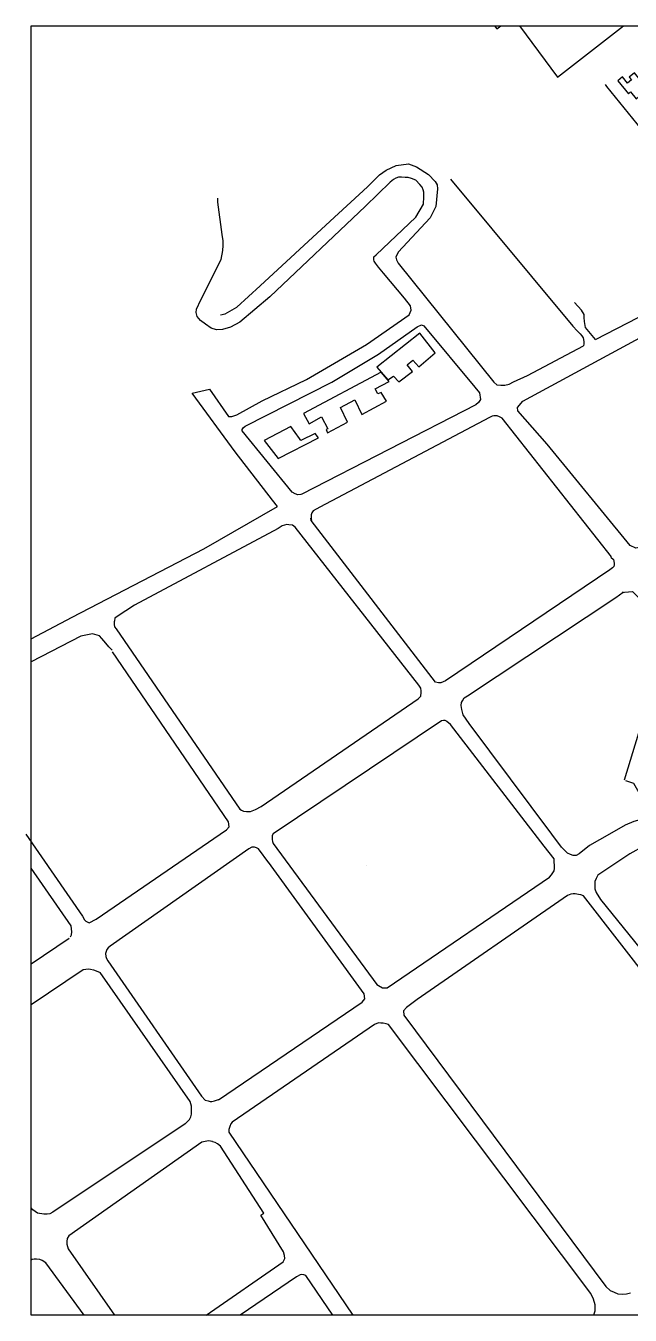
# Model space of a CAD drawing. Header units: inches. Extents: x 26685 to 27287, y 293461 to 293983.
# Drawn here: x 26685 to 26929, y 293461 to 293983 of the extents above; entities that cross this region are included whole.
import ezdxf

# ---------------------------------------------------------------- set-up
doc = ezdxf.new("R2010")
doc.units = ezdxf.units.IN
doc.header["$MEASUREMENT"] = 0
doc.layers.add('MEIO FIO', color=251, linetype='Continuous')

msp = doc.modelspace()

# ---------------------------------------------------------------- linework, layer by layer
msp.add_lwpolyline([(26686.98, 293982.89), (27283.57, 293982.89), (27283.57, 293461.47), (26686.98, 293461.47)], close=True)
at = {"layer": 'MEIO FIO'}
for points, elevation in [([(26874.43, 293982.89), (26875.41, 293981.65), (26877.03, 293982.89)], 29.64), ([(26884.48, 293982.89), (26899.87, 293962.05), (26926.67, 293982.89)], 24.58)]:
    msp.add_lwpolyline(points, dxfattribs=dict(at, elevation=elevation))
for points in [[(26919.19, 293959.17), (26919.78, 293958.36), (26933.78, 293941.09), (26934.56, 293940.27), (26935.14, 293939.77), (26940.33, 293943.72), (26965.94, 293964.9)], [(26763.48, 293865.96), (26765.47, 293866.43), (26770.09, 293869.09), (26779.55, 293877.76), (26807.87, 293903.87), (26822.96, 293917.74), (26827.81, 293922.61), (26830.58, 293924.57), (26834.68, 293926.44), (26839.64, 293927.06), (26842.89, 293925.88), (26847.74, 293922.72), (26850.36, 293919.9), (26851.23, 293918.6), (26851.36, 293916.97), (26850.71, 293909.77), (26848.32, 293905.18), (26835.39, 293891.28), (26834.5, 293889.28), (26834.78, 293888.19), (26835.49, 293886.86), (26874.18, 293838.75), (26875.36, 293837.72), (26876.96, 293837.52), (26878.58, 293837.54), (26880.29, 293837.92), (26882.08, 293838.87), (26887.81, 293841.51)], [(26686.98, 293735), (26703.54, 293743.76), (26756.8, 293771.39), (26786.56, 293788.45), (26784.53, 293791.05), (26769.48, 293810.64), (26752.13, 293834.35), (26759.08, 293835.92), (26766.83, 293824.84), (26768.09, 293824.87), (26770.12, 293825.51), (26780.38, 293831.18), (26798.32, 293839.79), (26822.55, 293853.98), (26839.93, 293865.99), (26840.66, 293867.95), (26840.44, 293869.61), (26837.99, 293872.73), (26829.46, 293882.89), (26827.44, 293885.31), (26826.24, 293886.83), (26825.66, 293887.65), (26825.56, 293888.3), (26825.55, 293889.39), (26826.52, 293890.22), (26842.63, 293905.5), (26845.61, 293910.72), (26845.81, 293913.78), (26845.76, 293915.55), (26845.59, 293916.57), (26845.11, 293917.64), (26844.22, 293918.71), (26842.53, 293920.5), (26840.78, 293921.2), (26839.5, 293921.47), (26838.21, 293921.57), (26836.8, 293921.61), (26835.54, 293921.63), (26834.51, 293921.3), (26833.59, 293920.71), (26832.19, 293919.6), (26822.27, 293909.92), (26783.52, 293873.27), (26771.34, 293863.05), (26767.56, 293861.05), (26764.33, 293860.03), (26761.9, 293859.99), (26759.77, 293860.56), (26757.48, 293862.18), (26755.43, 293863.67), (26754.14, 293865.36), (26753.63, 293866.9), (26753.84, 293868.23), (26755.59, 293872.01), (26763.85, 293888.34), (26764.53, 293892.07), (26764.57, 293894.03), (26764.59, 293895.87), (26764.24, 293898.53), (26762.44, 293911.52), (26762.41, 293913.23)], [(26856.54, 293920.83), (26906.04, 293861.44), (26907.84, 293859.5), (26909.04, 293858.38), (26909.81, 293857.47), (26910.22, 293856.72), (26910.56, 293855.23), (26910.54, 293854.27), (26910.41, 293853.43)], [(26915.31, 293856.02), (26966.74, 293882.6), (26974.3, 293886.12), (26976.06, 293887.44), (26976.98, 293889)], [(26885.93, 293831.08), (26955.83, 293868.91), (26956.81, 293869.38), (26957.6, 293869.38), (26958.11, 293869.35), (26958.84, 293869.13), (26959.64, 293868.67), (26960.17, 293868.12), (26993.41, 293814.47), (26993.78, 293814.02), (26994.04, 293813.53), (26994.01, 293812.85), (26993.83, 293812.6), (26992.94, 293812.2)], [(26915.31, 293856.02), (26911.22, 293860.86), (26910.79, 293863.37), (26910.7, 293864.88), (26910.63, 293866.14), (26909.56, 293867.86), (26906.81, 293871.05)], [(26887.81, 293841.51), (26910.41, 293853.43)], [(26992.94, 293812.2), (26948.34, 293782.46), (26935.64, 293773.46), (26934.06, 293772.27), (26933, 293771.94), (26931.59, 293771.71), (26929.34, 293772.74), (26895.7, 293813.66), (26883.9, 293827.2), (26883.77, 293828.59), (26885.93, 293831.08)], [(26921.78, 293768.16), (26877.46, 293824.18), (26876.38, 293824.8), (26875.44, 293825.19), (26874.75, 293825.2), (26874.19, 293825.19), (26873.43, 293825.04), (26872.34, 293824.51), (26803.78, 293788.16), (26801.04, 293786.75), (26800.45, 293785.98), (26800.21, 293785.18), (26800.19, 293784.45), (26800.18, 293783.56), (26800.41, 293782.93)], [(26921.48, 293768.06), (26922.53, 293767.02), (26922.8, 293765.54), (26922.79, 293764.97), (26922.7, 293764.27), (26922.19, 293763.67), (26921.14, 293762.82), (26854.56, 293717.97), (26852.7, 293717.2), (26851.78, 293717.2), (26850.51, 293717.41), (26800.25, 293782.79), (26800.07, 293783.84)], [(26897.6, 293656.05), (26864.16, 293700.79), (26861.72, 293704.24), (26861.2, 293706.4), (26860.91, 293708), (26861.11, 293709.2), (26861.51, 293709.89), (26862.19, 293711.09), (26863.45, 293711.99), (26923.52, 293751.73), (26926.52, 293753.83), (26926.11, 293753.67), (26926.97, 293753.82), (26930.26, 293754.18), (26943.66, 293740.89), (26944.39, 293739.36), (26945.14, 293737.66), (26945.96, 293736), (26946.31, 293734.22), (26945.48, 293731.21), (26945, 293729.27), (26942.73, 293729.95), (26926.81, 293677.83)], [(26719.67, 293730.41), (26718.38, 293731.71), (26717.19, 293733.29), (26715.58, 293735.12), (26714.52, 293736.14), (26711.78, 293736.98), (26707.07, 293736.08), (26686.98, 293725.66)], [(26763.43, 293656.05), (26766, 293657.81), (26767.03, 293658.99), (26766.83, 293660.93), (26719.84, 293729.78)], [(26894.52, 293651.09), (26856.58, 293700.34), (26855.13, 293701.53), (26855.04, 293701.73), (26854.48, 293701.94), (26853.75, 293701.96), (26852.9, 293701.79), (26784.81, 293656.13), (26784.77, 293656.05)], [(26927.38, 293677.7), (26930.7, 293676.62), (26934.57, 293669.8), (26936.67, 293666.13), (26937.76, 293664.05), (26937.85, 293663.03), (26937.63, 293662.89), (26936.93, 293662.71), (26935.77, 293662.41), (26930.75, 293661.18), (26927.24, 293659.58)], [(26927.24, 293659.58), (26920.98, 293656.05)], [(26684.74, 293656.05), (26707.67, 293622.83), (26708.51, 293621.3), (26709.06, 293620.79), (26710.36, 293620.12), (26713.25, 293621.66), (26763.43, 293656.05)], [(26784.77, 293656.05), (26784.42, 293655.37), (26784.4, 293654.56), (26784.39, 293653.78), (26784.59, 293653), (26784.85, 293652.28), (26826.77, 293595.25), (26827.53, 293594.74), (26829.15, 293593.82), (26831, 293593.83), (26896.61, 293638.6), (26897.52, 293639.56), (26898.06, 293640.29), (26898.52, 293641.22), (26898.75, 293642.16), (26898.54, 293646.02), (26894.52, 293651.09)], [(26920.98, 293656.05), (26912.8, 293651.42), (26908.72, 293648), (26907.45, 293647.32), (26906.24, 293647.39), (26905.09, 293647.73), (26903.9, 293648.37), (26901.56, 293650.75), (26897.6, 293656.05)], [(27006.28, 293656.05), (26939.59, 293652.73), (26935.02, 293651.29), (26929.21, 293647.98), (26916.22, 293639.44), (26915.54, 293638.12), (26915.07, 293636.79), (26915.04, 293635.21), (26915.02, 293633.82), (26915.48, 293632.39), (26917.3, 293629.58), (27000.41, 293526.99), (27002.97, 293525.16), (27005.33, 293524.42), (27007.18, 293524.41), (27009.82, 293525.12), (27012.74, 293526.74), (27013.39, 293527.53), (27013.42, 293528.09), (27013.31, 293528.63), (27011.04, 293531.76), (27043.82, 293552.71)], [(26783.13, 293644.43), (26778.94, 293650.08), (26778.11, 293650.52), (26777.29, 293650.76), (26776.75, 293650.77), (26776.23, 293650.79), (26774.96, 293650.11), (26718.95, 293610.65), (26718.07, 293610.07), (26717.6, 293609.4), (26717.28, 293608.6), (26717.05, 293607.68), (26717.11, 293606.51), (26717.38, 293605.69), (26717.89, 293604.76), (26755.91, 293550.01), (26757.26, 293548.49), (26758.51, 293548.11), (26759.38, 293547.89), (26760.04, 293547.9), (26761.16, 293548.16), (26762.78, 293548.68)], [(26762.75, 293548.53), (26820.85, 293587.99), (26821.98, 293589.43), (26821.63, 293591.45), (26783.01, 293644.61)], [(26702.87, 293614.44), (26703.22, 293615.27), (26703.35, 293616.53), (26703.28, 293617.76), (26703.04, 293618.9), (26686.98, 293642.29)], [(26822.75, 293643.2), (26822.78, 293643.16)], [(26993.15, 293524.65), (26910.48, 293631.07), (26909.38, 293631.42), (26908.41, 293631.61), (26907.07, 293631.86), (26906.26, 293631.88), (26905.23, 293631.75), (26903.95, 293631.24), (26843.1, 293589.15)], [(26686.98, 293603.55), (26702.33, 293613.88)], [(26686.98, 293587.14), (26707.99, 293601.27), (26710.09, 293601.52), (26710.98, 293601.46), (26712.19, 293601.1), (26713.26, 293600.73), (26714.87, 293600.09)], [(26749.22, 293538.92), (26751, 293540.58), (26751.47, 293541.66), (26751.74, 293542.83), (26751.78, 293544.01), (26751.81, 293544.94), (26751.79, 293546), (26751.26, 293547.83), (26714.87, 293600.09)], [(26843.1, 293589.15), (26838.81, 293585.91), (26837.63, 293584.6), (26837.72, 293582.84), (26919.42, 293473.07)], [(26914.54, 293461.47), (26914.66, 293461.66), (26915.16, 293463.26), (26915.17, 293465.68), (26914.47, 293467.96), (26913.35, 293470.19), (26831.48, 293579.05), (26830.63, 293579.35), (26829.41, 293579.6), (26828.41, 293579.62), (26827.43, 293579.64), (26825.81, 293579.05), (26768.32, 293539.5), (26768.3, 293539.5), (26767.75, 293538.87), (26767.27, 293537.83), (26766.87, 293536.56), (26766.85, 293535.46), (26817.14, 293461.47)], [(26749.22, 293538.92), (26695.63, 293503.09), (26694.43, 293502.49), (26693.36, 293502.31), (26692.05, 293502.31), (26689.46, 293502.68), (26687.57, 293504.09), (26686.98, 293504.92)], [(26757.68, 293461.47), (26788.9, 293483.02), (26789.55, 293484.36), (26789.4, 293485.64), (26789.05, 293487.09), (26779.79, 293501.95), (26781.13, 293502.73), (26763.52, 293529.83), (26762.31, 293530.76), (26761.41, 293531.3), (26760.31, 293531.63), (26760.33, 293531.65), (26758.74, 293531.93), (26756.01, 293531.47), (26702.15, 293493.57), (26701.43, 293492.42), (26701.4, 293491.34), (26701.38, 293490.15), (26701.93, 293488.35), (26720.61, 293461.47)], [(26708.33, 293461.47), (26692.85, 293482.7), (26691.4, 293483.64), (26690.36, 293483.98), (26689.14, 293484.07), (26688.16, 293484.09), (26687.37, 293484.02), (26686.98, 293483.72)], [(26809.04, 293461.47), (26798.07, 293477.46), (26797.29, 293477.76), (26796.47, 293477.93), (26795.77, 293477.81), (26794.26, 293476.98), (26771.46, 293461.47)], [(26919.42, 293473.07), (26921.27, 293471.46), (26922.78, 293470.74), (26924.25, 293470.12), (26926.11, 293469.92), (26927.77, 293470.07), (26929.44, 293470.47)]]:
    msp.add_lwpolyline(points, dxfattribs=at)
for points, elevation in [([(26940.09, 293954.7), (26935.96, 293959.67), (26934.48, 293958.43), (26933.24, 293959.93), (26933.85, 293960.42), (26931, 293963.87), (26928.92, 293962.14), (26929.85, 293961.02), (26928.26, 293959.7), (26926.21, 293962.18), (26924.29, 293960.58), (26928.59, 293955.4), (26929.44, 293956.12), (26931.74, 293953.34), (26932.72, 293954.15), (26936.01, 293950.18), (26938.02, 293951.85), (26937.46, 293952.52)], 16.05), ([(26844.2, 293858.59), (26826.84, 293844.82), (26831.19, 293839.66), (26833.58, 293841.24), (26835.74, 293838.88), (26841.2, 293843.06), (26839.11, 293845.72), (26841.36, 293847.7), (26843.72, 293844.99), (26850.42, 293850.63)], 38.76), ([(26828.49, 293842.86), (26797.12, 293826.05), (26799.41, 293821.86), (26804.45, 293824.72), (26806.97, 293819.9), (26806.25, 293819.65), (26806.88, 293818.27), (26814.97, 293822.6), (26812.03, 293828.48), (26817.93, 293831.69), (26820.77, 293825.71), (26830.7, 293831.04), (26828.6, 293834.62), (26827.22, 293833.99), (26826.15, 293836.05), (26831.75, 293839)], 39.81), ([(26786.9, 293807.86), (26803.18, 293816.3), (26801.78, 293818.03), (26796.06, 293815.24), (26795.5, 293816.02), (26792.05, 293820.84), (26781.22, 293815.13)], 37.5)]:
    msp.add_lwpolyline(points, close=True, dxfattribs=dict(at, elevation=elevation))
for points in [[(26866.85, 293829.56), (26796.48, 293793.5), (26796.01, 293793.38), (26794.76, 293793.27), (26793.74, 293793.65), (26792.56, 293794.31), (26772.34, 293819.15), (26772.35, 293819.63), (26772.69, 293820.31), (26773.54, 293820.96), (26808.6, 293838.77), (26827.43, 293850.06), (26843.07, 293861.16), (26844.85, 293861.91), (26845.79, 293861.61), (26866.45, 293836.71), (26868.29, 293834.45), (26868.77, 293831.8), (26867.88, 293830.57)], [(26843.48, 293710.77), (26844.57, 293711.79), (26844.75, 293713.24), (26844.74, 293714.02), (26844.54, 293714.99), (26843.81, 293716.3), (26793.7, 293780.1), (26792.63, 293780.92), (26791.19, 293781.07), (26790.4, 293781.17), (26788.54, 293780.74), (26786.89, 293779.65), (26728.73, 293748.65), (26721.67, 293744.02), (26720.82, 293743.28), (26720.58, 293742.31), (26720.55, 293741.81), (26720.57, 293740.76), (26720.7, 293739.89), (26721.32, 293738.98), (26771.41, 293666.04), (26772.02, 293665.66), (26772.81, 293665.27), (26774.11, 293665.13), (26775.63, 293665.13), (26777.74, 293665.99), (26779.95, 293667.15)]]:
    msp.add_lwpolyline(points, close=True, dxfattribs=at)

doc.saveas('drawing.dxf')
